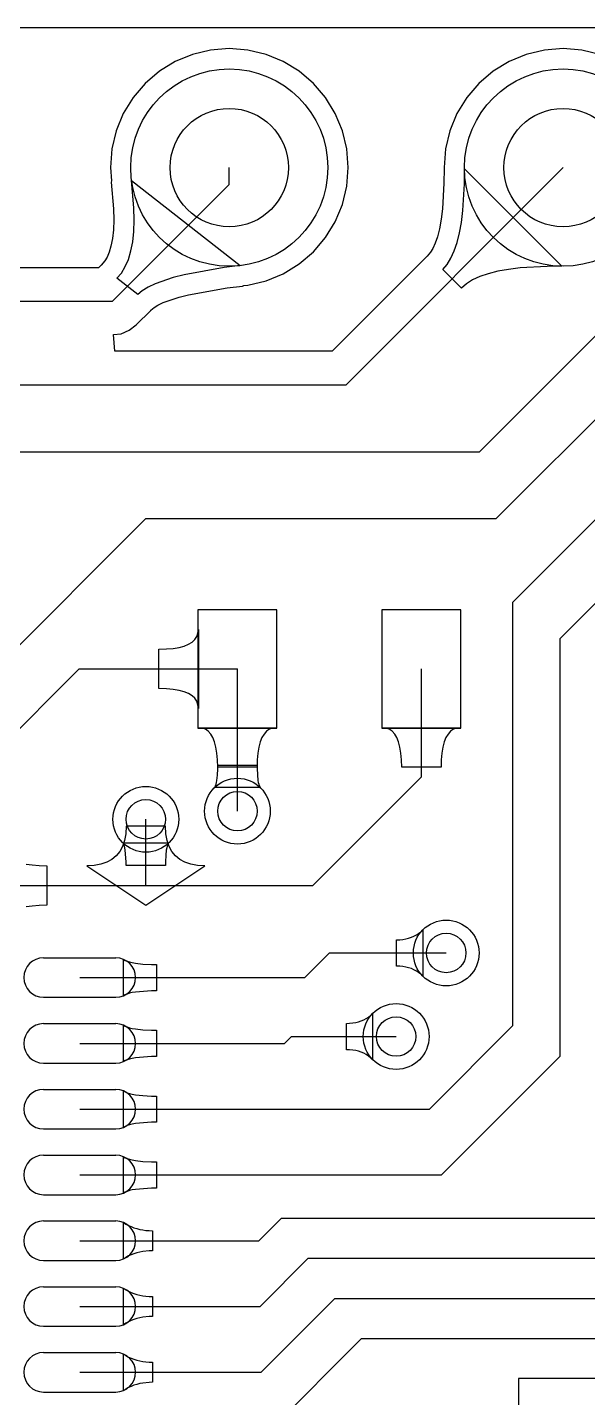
# Model space of a CAD drawing. Extents: x -55.7 to 0, y 0.2 to 22.7.
# Drawn here: x -20.59 to -16.32, y 12.24 to 22.66 of the extents above; entities that cross this region are included whole.
import ezdxf

# ---------------------------------------------------------------- set-up
doc = ezdxf.new("R2010")
doc.units = 0
doc.layers.get('0').update_dxf_attribs({"linetype": 'CONTINUOUS'})
for name, color, linetype in [('PADHOLELAYER', 156, 'CONTINUOUS'), ('TOPLAYER', 1, 'CONTINUOUS'), ('VIAHOLELAYER', 16, 'CONTINUOUS')]:
    doc.layers.add(name, color=color, linetype=linetype)

# ---------------------------------------------------------------- blocks, each defined once
blk = doc.blocks.new('CAP_0603_1608_13')
at = {"layer": 'TOPLAYER'}
for p, q in [((-0.4, 0.45), (-1, 0.45)), ((-1, 0.45), (-1, -0.45)), ((-0.4, -0.45), (-0.4, 0.45)), ((1, 0.45), (0.4, 0.45)), ((0.4, 0.45), (0.4, -0.45)), ((1, -0.45), (1, 0.45)), ((-1, -0.45), (-0.4, -0.45)), ((0.4, -0.45), (1, -0.45))]:
    blk.add_line(p, q, dxfattribs=at)
blk = doc.blocks.new('SI_LABS_QFN_64_17')
at = {"layer": 'TOPLAYER'}
for p, q in [((-3.9, 4.725), (-3.9, 4.175)), ((-3.6, 4.725), (-3.6, 4.175)), ((-3.4, 4.725), (-3.4, 4.175)), ((-3.1, 4.725), (-3.1, 4.175)), ((-2.9, 4.725), (-2.9, 4.175)), ((-2.6, 4.725), (-2.6, 4.175)), ((-2.4, 4.725), (-2.4, 4.175)), ((-2.1, 4.725), (-2.1, 4.175)), ((-1.9, 4.725), (-1.9, 4.175)), ((-1.6, 4.725), (-1.6, 4.175)), ((-1.4, 4.725), (-1.4, 4.175)), ((-1.1, 4.725), (-1.1, 4.175)), ((-0.9, 4.725), (-0.9, 4.175)), ((-0.6, 4.725), (-0.6, 4.175)), ((-0.4, 4.725), (-0.4, 4.175)), ((-0.1, 4.725), (-0.1, 4.175)), ((0.1, 4.725), (0.1, 4.175)), ((0.4, 4.725), (0.4, 4.175)), ((0.6, 4.725), (0.6, 4.175)), ((0.9, 4.725), (0.9, 4.175)), ((1.1, 4.725), (1.1, 4.175)), ((1.4, 4.725), (1.4, 4.175)), ((1.6, 4.725), (1.6, 4.175)), ((1.9, 4.725), (1.9, 4.175)), ((2.1, 4.725), (2.1, 4.175)), ((2.4, 4.725), (2.4, 4.175)), ((2.6, 4.725), (2.6, 4.175)), ((2.9, 4.725), (2.9, 4.175)), ((3.1, 4.725), (3.1, 4.175)), ((3.4, 4.725), (3.4, 4.175)), ((3.6, 4.725), (3.6, 4.175)), ((3.9, 4.725), (3.9, 4.175)), ((-4.725, 3.9), (-4.175, 3.9)), ((4.175, 3.9), (4.725, 3.9)), ((-4.725, 3.6), (-4.175, 3.6)), ((-3.6, 3.6), (-3.6, -3.6)), ((3.6, 3.6), (-3.6, 3.6)), ((3.6, -3.6), (3.6, 3.6)), ((4.175, 3.6), (4.725, 3.6)), ((-4.725, 3.4), (-4.175, 3.4)), ((4.175, 3.4), (4.725, 3.4)), ((-4.725, 3.1), (-4.175, 3.1)), ((4.175, 3.1), (4.725, 3.1)), ((-4.725, 2.9), (-4.175, 2.9)), ((4.175, 2.9), (4.725, 2.9)), ((-4.725, 2.6), (-4.175, 2.6)), ((4.175, 2.6), (4.725, 2.6)), ((-4.725, 2.4), (-4.175, 2.4)), ((4.175, 2.4), (4.725, 2.4)), ((-4.725, 2.1), (-4.175, 2.1)), ((4.175, 2.1), (4.725, 2.1)), ((-4.725, 1.9), (-4.175, 1.9)), ((4.175, 1.9), (4.725, 1.9)), ((-4.725, 1.6), (-4.175, 1.6)), ((4.175, 1.6), (4.725, 1.6)), ((-4.725, 1.4), (-4.175, 1.4)), ((4.175, 1.4), (4.725, 1.4)), ((-4.725, 1.1), (-4.175, 1.1)), ((4.175, 1.1), (4.725, 1.1)), ((-4.725, 0.9), (-4.175, 0.9)), ((4.175, 0.9), (4.725, 0.9)), ((-4.725, 0.6), (-4.175, 0.6)), ((4.175, 0.6), (4.725, 0.6)), ((-4.725, 0.4), (-4.175, 0.4)), ((4.175, 0.4), (4.725, 0.4)), ((-4.725, 0.1), (-4.175, 0.1)), ((4.175, 0.1), (4.725, 0.1)), ((-4.725, -0.1), (-4.175, -0.1)), ((4.175, -0.1), (4.725, -0.1)), ((-4.725, -0.4), (-4.175, -0.4)), ((4.175, -0.4), (4.725, -0.4)), ((-4.725, -0.6), (-4.175, -0.6)), ((4.175, -0.6), (4.725, -0.6)), ((-4.725, -0.9), (-4.175, -0.9)), ((4.175, -0.9), (4.725, -0.9)), ((-4.725, -1.1), (-4.175, -1.1)), ((4.175, -1.1), (4.725, -1.1)), ((-4.725, -1.4), (-4.175, -1.4)), ((4.175, -1.4), (4.725, -1.4)), ((-4.725, -1.6), (-4.175, -1.6)), ((4.175, -1.6), (4.725, -1.6)), ((-4.725, -1.9), (-4.175, -1.9)), ((4.175, -1.9), (4.725, -1.9)), ((-4.725, -2.1), (-4.175, -2.1)), ((4.175, -2.1), (4.725, -2.1)), ((-4.725, -2.4), (-4.175, -2.4)), ((4.175, -2.4), (4.725, -2.4)), ((-4.725, -2.6), (-4.175, -2.6)), ((4.175, -2.6), (4.725, -2.6)), ((-4.725, -2.9), (-4.175, -2.9)), ((4.175, -2.9), (4.725, -2.9)), ((-4.725, -3.1), (-4.175, -3.1)), ((4.175, -3.1), (4.725, -3.1)), ((-4.725, -3.4), (-4.175, -3.4)), ((4.175, -3.4), (4.725, -3.4)), ((-4.725, -3.6), (-4.175, -3.6)), ((-3.6, -3.6), (3.6, -3.6)), ((4.175, -3.6), (4.725, -3.6)), ((-4.725, -3.9), (-4.175, -3.9)), ((4.175, -3.9), (4.725, -3.9)), ((-3.9, -4.175), (-3.9, -4.725)), ((-3.6, -4.175), (-3.6, -4.725)), ((-3.4, -4.175), (-3.4, -4.725)), ((-3.1, -4.175), (-3.1, -4.725)), ((-2.9, -4.175), (-2.9, -4.725)), ((-2.6, -4.175), (-2.6, -4.725)), ((-2.4, -4.175), (-2.4, -4.725)), ((-2.1, -4.175), (-2.1, -4.725)), ((-1.9, -4.175), (-1.9, -4.725)), ((-1.6, -4.175), (-1.6, -4.725)), ((-1.4, -4.175), (-1.4, -4.725)), ((-1.1, -4.175), (-1.1, -4.725)), ((-0.9, -4.175), (-0.9, -4.725)), ((-0.6, -4.175), (-0.6, -4.725)), ((-0.4, -4.175), (-0.4, -4.725)), ((-0.1, -4.175), (-0.1, -4.725)), ((0.1, -4.175), (0.1, -4.725)), ((0.4, -4.175), (0.4, -4.725)), ((0.6, -4.175), (0.6, -4.725)), ((0.9, -4.175), (0.9, -4.725)), ((1.1, -4.175), (1.1, -4.725)), ((1.4, -4.175), (1.4, -4.725)), ((1.6, -4.175), (1.6, -4.725)), ((1.9, -4.175), (1.9, -4.725)), ((2.1, -4.175), (2.1, -4.725)), ((2.4, -4.175), (2.4, -4.725)), ((2.6, -4.175), (2.6, -4.725)), ((2.9, -4.175), (2.9, -4.725)), ((3.1, -4.175), (3.1, -4.725)), ((3.4, -4.175), (3.4, -4.725)), ((3.6, -4.175), (3.6, -4.725)), ((3.9, -4.175), (3.9, -4.725))]:
    blk.add_line(p, q, dxfattribs=at)
for centre, start, end in [((-3.75, 4.725), 0, 180), ((-3.25, 4.725), 0, 180), ((-2.75, 4.725), 0, 180), ((-2.25, 4.725), 0, 180), ((-1.75, 4.725), 0, 180), ((-1.25, 4.725), 0, 180), ((-0.75, 4.725), 0, 180), ((-0.25, 4.725), 0, 180), ((0.25, 4.725), 0, 180), ((0.75, 4.725), 0, 180), ((1.25, 4.725), 0, 180), ((1.75, 4.725), 0, 180), ((2.25, 4.725), 0, 180), ((2.75, 4.725), 0, 180), ((3.25, 4.725), 0, 180), ((3.75, 4.725), 0, 180), ((-3.75, 4.175), 180, 0), ((-3.25, 4.175), 180, 0), ((-2.75, 4.175), 180, 0), ((-2.25, 4.175), 180, 0), ((-1.75, 4.175), 180, 0), ((-1.25, 4.175), 180, 0), ((-0.75, 4.175), 180, 0), ((-0.25, 4.175), 180, 0), ((0.25, 4.175), 180, 0), ((0.75, 4.175), 180, 0), ((1.25, 4.175), 180, 0), ((1.75, 4.175), 180, 0), ((2.25, 4.175), 180, 0), ((2.75, 4.175), 180, 0), ((3.25, 4.175), 180, 0), ((3.75, 4.175), 180, 0), ((-4.725, 3.75), 90, 270), ((-4.175, 3.75), 270, 90), ((4.175, 3.75), 90, 270), ((4.725, 3.75), 270, 90), ((-4.725, 3.25), 90, 270), ((-4.175, 3.25), 270, 90), ((4.175, 3.25), 90, 270), ((4.725, 3.25), 270, 90), ((-4.725, 2.75), 90, 270), ((-4.175, 2.75), 270, 90), ((4.175, 2.75), 90, 270), ((4.725, 2.75), 270, 90), ((-4.725, 2.25), 90, 270), ((-4.175, 2.25), 270, 90), ((4.175, 2.25), 90, 270), ((4.725, 2.25), 270, 90), ((-4.725, 1.75), 90, 270), ((-4.175, 1.75), 270, 90), ((4.175, 1.75), 90, 270), ((4.725, 1.75), 270, 90), ((-4.725, 1.25), 90, 270), ((-4.175, 1.25), 270, 90), ((4.175, 1.25), 90, 270), ((4.725, 1.25), 270, 90), ((-4.725, 0.75), 90, 270), ((-4.175, 0.75), 270, 90), ((4.175, 0.75), 90, 270), ((4.725, 0.75), 270, 90), ((-4.725, 0.25), 90, 270), ((-4.175, 0.25), 270, 90), ((4.175, 0.25), 90, 270), ((4.725, 0.25), 270, 90), ((-4.725, -0.25), 90, 270), ((-4.175, -0.25), 270, 90), ((4.175, -0.25), 90, 270), ((4.725, -0.25), 270, 90), ((-4.725, -0.75), 90, 270), ((-4.175, -0.75), 270, 90), ((4.175, -0.75), 90, 270), ((4.725, -0.75), 270, 90), ((-4.725, -1.25), 90, 270), ((-4.175, -1.25), 270, 90), ((4.175, -1.25), 90, 270), ((4.725, -1.25), 270, 90), ((-4.725, -1.75), 90, 270), ((-4.175, -1.75), 270, 90), ((4.175, -1.75), 90, 270), ((4.725, -1.75), 270, 90), ((-4.725, -2.25), 90, 270), ((-4.175, -2.25), 270, 90), ((4.175, -2.25), 90, 270), ((4.725, -2.25), 270, 90), ((-4.725, -2.75), 90, 270), ((-4.175, -2.75), 270, 90), ((4.175, -2.75), 90, 270), ((4.725, -2.75), 270, 90), ((-4.725, -3.25), 90, 270), ((-4.175, -3.25), 270, 90), ((4.175, -3.25), 90, 270), ((4.725, -3.25), 270, 90), ((-4.725, -3.75), 90, 270), ((-4.175, -3.75), 270, 90), ((4.175, -3.75), 90, 270), ((4.725, -3.75), 270, 90), ((-3.75, -4.175), 0, 180), ((-3.25, -4.175), 0, 180), ((-2.75, -4.175), 0, 180), ((-2.25, -4.175), 0, 180), ((-1.75, -4.175), 0, 180), ((-1.25, -4.175), 0, 180), ((-0.75, -4.175), 0, 180), ((-0.25, -4.175), 0, 180), ((0.25, -4.175), 0, 180), ((0.75, -4.175), 0, 180), ((1.25, -4.175), 0, 180), ((1.75, -4.175), 0, 180), ((2.25, -4.175), 0, 180), ((2.75, -4.175), 0, 180), ((3.25, -4.175), 0, 180), ((3.75, -4.175), 0, 180), ((-3.75, -4.725), 180, 0), ((-3.25, -4.725), 180, 0), ((-2.75, -4.725), 180, 0), ((-2.25, -4.725), 180, 0), ((-1.75, -4.725), 180, 0), ((-1.25, -4.725), 180, 0), ((-0.75, -4.725), 180, 0), ((-0.25, -4.725), 180, 0), ((0.25, -4.725), 180, 0), ((0.75, -4.725), 180, 0), ((1.25, -4.725), 180, 0), ((1.75, -4.725), 180, 0), ((2.25, -4.725), 180, 0), ((2.75, -4.725), 180, 0), ((3.25, -4.725), 180, 0), ((3.75, -4.725), 180, 0)]:
    blk.add_arc(centre, 0.15, start, end, dxfattribs=at)
blk = doc.blocks.new('RES_0603_1608_19')
at = {"layer": 'TOPLAYER'}
for p, q in [((-0.375, 0.45), (-0.975, 0.45)), ((-0.975, 0.45), (-0.975, -0.45)), ((-0.375, -0.45), (-0.375, 0.45)), ((0.975, 0.45), (0.375, 0.45)), ((0.375, 0.45), (0.375, -0.45)), ((0.975, -0.45), (0.975, 0.45)), ((-0.975, -0.45), (-0.375, -0.45)), ((0.375, -0.45), (0.975, -0.45))]:
    blk.add_line(p, q, dxfattribs=at)
blk = doc.blocks.new('HDR1X12_25')
at = {"layer": 'PADHOLELAYER'}
for centre in [(15.24, 0), (17.78, 0)]:
    blk.add_circle(centre, 0.45, dxfattribs=at)
at = {"layer": 'TOPLAYER'}
for centre in [(15.24, 0), (17.78, 0)]:
    blk.add_circle(centre, 0.75, dxfattribs=at)

msp = doc.modelspace()

# ---------------------------------------------------------------- linework, layer by layer
at = {"layer": 'TOPLAYER'}
for p, q in [((-39.222, 22.656), (-2.54, 22.656)), ((-19.05, 22.495), (-19.192, 22.484)), ((-18.908, 22.484), (-19.05, 22.495)), ((-16.51, 22.495), (-16.652, 22.484)), ((-16.368, 22.484), (-16.51, 22.495)), ((-19.461, 22.397), (-19.582, 22.322)), ((-19.33, 22.451), (-19.461, 22.397)), ((-19.192, 22.484), (-19.33, 22.451)), ((-18.77, 22.451), (-18.908, 22.484)), ((-18.639, 22.397), (-18.77, 22.451)), ((-18.518, 22.322), (-18.639, 22.397)), ((-16.921, 22.397), (-17.042, 22.322)), ((-16.79, 22.451), (-16.921, 22.397)), ((-16.652, 22.484), (-16.79, 22.451)), ((-16.23, 22.451), (-16.368, 22.484)), ((-19.582, 22.322), (-19.69, 22.23)), ((-18.41, 22.23), (-18.518, 22.322)), ((-17.042, 22.322), (-17.15, 22.23)), ((-19.69, 22.23), (-19.782, 22.122)), ((-18.318, 22.122), (-18.41, 22.23)), ((-17.15, 22.23), (-17.242, 22.122)), ((-19.782, 22.122), (-19.857, 22.001)), ((-18.243, 22.001), (-18.318, 22.122)), ((-17.242, 22.122), (-17.317, 22.001)), ((-19.857, 22.001), (-19.911, 21.87)), ((-18.189, 21.87), (-18.243, 22.001)), ((-17.317, 22.001), (-17.371, 21.87)), ((-19.911, 21.87), (-19.944, 21.732)), ((-18.156, 21.732), (-18.189, 21.87)), ((-17.371, 21.87), (-17.404, 21.732)), ((-19.944, 21.732), (-19.955, 21.59)), ((-18.145, 21.59), (-18.156, 21.732)), ((-17.404, 21.732), (-17.415, 21.59)), ((-19.955, 21.59), (-19.947, 21.489)), ((-19.05, 21.463), (-19.05, 21.59)), ((-18.161, 19.939), (-16.51, 21.59)), ((-18.156, 21.448), (-18.145, 21.59)), ((-17.415, 21.583), (-17.416, 21.473)), ((-17.415, 21.59), (-17.415, 21.586)), ((-17.415, 21.586), (-17.415, 21.583)), ((-17.261, 21.468), (-17.26, 21.582)), ((-17.26, 21.582), (-16.518, 20.84)), ((-17.145, 19.431), (-14.986, 21.59)), ((-19.947, 21.489), (-19.948, 21.479)), ((-19.948, 21.479), (-19.93, 21.276)), ((-19.939, 20.574), (-19.05, 21.463)), ((-19.775, 21.284), (-19.794, 21.493)), ((-19.794, 21.493), (-18.968, 20.845)), ((-17.416, 21.473), (-17.427, 21.278)), ((-17.272, 21.264), (-17.261, 21.468)), ((-18.189, 21.31), (-18.156, 21.448)), ((-19.93, 21.276), (-19.928, 21.193)), ((-19.773, 21.191), (-19.775, 21.284)), ((-18.243, 21.179), (-18.189, 21.31)), ((-17.427, 21.278), (-17.437, 21.198)), ((-17.283, 21.174), (-17.272, 21.264)), ((-19.928, 21.193), (-19.932, 21.117)), ((-19.777, 21.105), (-19.773, 21.191)), ((-18.318, 21.058), (-18.243, 21.179)), ((-17.437, 21.198), (-17.45, 21.126)), ((-17.298, 21.094), (-17.283, 21.174)), ((-19.939, 21.051), (-19.95, 20.994)), ((-19.932, 21.117), (-19.939, 21.051)), ((-19.785, 21.027), (-19.777, 21.105)), ((-18.41, 20.95), (-18.318, 21.058)), ((-17.465, 21.065), (-17.483, 21.015)), ((-17.45, 21.126), (-17.465, 21.065)), ((-17.316, 21.021), (-17.298, 21.094)), ((-19.964, 20.947), (-19.98, 20.909)), ((-19.95, 20.994), (-19.964, 20.947)), ((-19.818, 20.893), (-19.799, 20.957)), ((-19.799, 20.957), (-19.785, 21.027)), ((-18.518, 20.858), (-18.41, 20.95)), ((-17.518, 20.947), (-17.543, 20.917)), ((-17.501, 20.975), (-17.518, 20.947)), ((-17.483, 21.015), (-17.501, 20.975)), ((-17.363, 20.902), (-17.338, 20.957)), ((-17.338, 20.957), (-17.316, 21.021)), ((-20.044, 20.829), (-20.828, 20.829)), ((-20.025, 20.848), (-20.044, 20.829)), ((-20.024, 20.849), (-20.025, 20.848)), ((-19.998, 20.881), (-20.024, 20.849)), ((-19.98, 20.909), (-19.998, 20.881)), ((-19.871, 20.789), (-19.842, 20.838)), ((-19.842, 20.838), (-19.818, 20.893)), ((-19.089, 20.83), (-19.394, 20.776)), ((-18.968, 20.845), (-19.089, 20.83)), ((-18.639, 20.783), (-18.518, 20.858)), ((-17.544, 20.916), (-18.266, 20.194)), ((-17.543, 20.917), (-17.544, 20.916)), ((-17.425, 20.817), (-17.392, 20.855)), ((-17.392, 20.855), (-17.363, 20.902)), ((-16.632, 20.839), (-16.836, 20.828)), ((-16.518, 20.84), (-16.632, 20.839)), ((-19.906, 20.749), (-19.871, 20.789)), ((-19.747, 20.625), (-19.906, 20.749)), ((-19.477, 20.755), (-19.614, 20.708)), ((-19.394, 20.776), (-19.477, 20.755)), ((-18.908, 20.696), (-18.77, 20.729)), ((-18.77, 20.729), (-18.639, 20.783)), ((-17.283, 20.675), (-17.425, 20.817)), ((-17.198, 20.737), (-17.245, 20.708)), ((-17.143, 20.762), (-17.198, 20.737)), ((-17.079, 20.784), (-17.143, 20.762)), ((-17.006, 20.802), (-17.079, 20.784)), ((-16.926, 20.817), (-17.006, 20.802)), ((-16.836, 20.828), (-16.926, 20.817)), ((-19.712, 20.654), (-19.747, 20.625)), ((-19.668, 20.681), (-19.712, 20.654)), ((-19.614, 20.708), (-19.668, 20.681)), ((-19.432, 20.606), (-19.361, 20.624)), ((-19.361, 20.624), (-19.066, 20.676)), ((-19.066, 20.676), (-18.949, 20.69)), ((-18.949, 20.69), (-18.939, 20.694)), ((-18.939, 20.694), (-18.908, 20.696)), ((-17.245, 20.708), (-17.283, 20.675)), ((-20.828, 20.574), (-19.939, 20.574)), ((-19.647, 20.506), (-19.621, 20.528)), ((-19.621, 20.528), (-19.593, 20.545)), ((-19.593, 20.545), (-19.554, 20.564)), ((-19.554, 20.564), (-19.432, 20.606)), ((-17.018, 18.923), (-15.367, 20.574)), ((-19.759, 20.394), (-19.648, 20.505)), ((-19.648, 20.505), (-19.647, 20.506)), ((-19.93, 20.321), (-19.873, 20.328)), ((-19.922, 20.194), (-19.93, 20.321)), ((-19.873, 20.328), (-19.812, 20.354)), ((-19.812, 20.354), (-19.759, 20.394)), ((-18.266, 20.194), (-19.922, 20.194)), ((-16.891, 18.288), (-14.986, 20.193)), ((-20.767, 19.939), (-18.161, 19.939)), ((-16.532, 18.012), (-14.732, 19.812)), ((-20.776, 19.431), (-17.145, 19.431)), ((-21.888, 16.72), (-19.685, 18.923)), ((-19.685, 18.923), (-17.018, 18.923)), ((-16.891, 15.069), (-16.891, 18.288)), ((-19.312, 18.003), (-19.297, 18.026)), ((-19.297, 18.026), (-19.288, 18.052)), ((-19.288, 18.052), (-19.285, 18.08)), ((-19.285, 18.08), (-19.285, 17.48)), ((-19.585, 17.93), (-19.528, 17.932)), ((-19.585, 17.63), (-19.585, 17.93)), ((-19.528, 17.932), (-19.477, 17.936)), ((-19.477, 17.936), (-19.432, 17.943)), ((-19.432, 17.943), (-19.393, 17.954)), ((-19.393, 17.954), (-19.36, 17.968)), ((-19.36, 17.968), (-19.333, 17.984)), ((-19.333, 17.984), (-19.312, 18.003)), ((-16.532, 14.837), (-16.532, 18.012)), ((-21.388, 16.585), (-20.193, 17.78)), ((-20.193, 17.78), (-18.988, 17.78)), ((-18.988, 16.699), (-18.988, 17.78)), ((-17.588, 16.961), (-17.588, 17.78)), ((-19.528, 17.628), (-19.585, 17.63)), ((-19.477, 17.624), (-19.528, 17.628)), ((-19.432, 17.617), (-19.477, 17.624)), ((-19.393, 17.606), (-19.432, 17.617)), ((-19.36, 17.592), (-19.393, 17.606)), ((-19.333, 17.576), (-19.36, 17.592)), ((-19.312, 17.557), (-19.333, 17.576)), ((-19.297, 17.534), (-19.312, 17.557)), ((-19.288, 17.508), (-19.297, 17.534)), ((-19.285, 17.48), (-19.288, 17.508)), ((-19.257, 17.33), (-19.285, 17.333)), ((-19.285, 17.333), (-18.691, 17.333)), ((-19.232, 17.321), (-19.257, 17.33)), ((-19.21, 17.306), (-19.232, 17.321)), ((-19.191, 17.285), (-19.21, 17.306)), ((-18.766, 17.306), (-18.785, 17.285)), ((-18.744, 17.321), (-18.766, 17.306)), ((-18.719, 17.33), (-18.744, 17.321)), ((-18.691, 17.333), (-18.719, 17.33)), ((-17.857, 17.33), (-17.885, 17.333)), ((-17.885, 17.333), (-17.291, 17.333)), ((-17.832, 17.321), (-17.857, 17.33)), ((-17.81, 17.306), (-17.832, 17.321)), ((-17.791, 17.285), (-17.81, 17.306)), ((-17.366, 17.306), (-17.385, 17.285)), ((-17.344, 17.321), (-17.366, 17.306)), ((-17.319, 17.33), (-17.344, 17.321)), ((-17.291, 17.333), (-17.319, 17.33)), ((-19.175, 17.258), (-19.191, 17.285)), ((-19.162, 17.225), (-19.175, 17.258)), ((-19.151, 17.186), (-19.162, 17.225)), ((-19.144, 17.141), (-19.151, 17.186)), ((-18.825, 17.186), (-18.832, 17.141)), ((-18.814, 17.225), (-18.825, 17.186)), ((-18.801, 17.258), (-18.814, 17.225)), ((-18.785, 17.285), (-18.801, 17.258)), ((-17.775, 17.258), (-17.791, 17.285)), ((-17.762, 17.225), (-17.775, 17.258)), ((-17.751, 17.186), (-17.762, 17.225)), ((-17.744, 17.141), (-17.751, 17.186)), ((-17.425, 17.186), (-17.432, 17.141)), ((-17.414, 17.225), (-17.425, 17.186)), ((-17.401, 17.258), (-17.414, 17.225)), ((-17.385, 17.285), (-17.401, 17.258)), ((-19.139, 17.09), (-19.144, 17.141)), ((-19.138, 17.033), (-19.139, 17.09)), ((-18.837, 17.09), (-18.838, 17.033)), ((-18.832, 17.141), (-18.837, 17.09)), ((-17.739, 17.09), (-17.744, 17.141)), ((-17.738, 17.033), (-17.739, 17.09)), ((-17.437, 17.09), (-17.438, 17.033)), ((-17.432, 17.141), (-17.437, 17.09)), ((-19.14, 16.972), (-19.138, 17.021)), ((-19.138, 17.049), (-18.838, 17.049)), ((-19.138, 17.021), (-19.138, 17.049)), ((-18.838, 17.033), (-19.138, 17.033)), ((-18.838, 17.049), (-18.838, 17.021)), ((-18.838, 17.021), (-18.832, 16.933)), ((-17.438, 17.033), (-17.738, 17.033)), ((-19.163, 16.878), (-19.158, 16.884)), ((-18.813, 16.878), (-19.163, 16.878)), ((-19.158, 16.884), (-19.154, 16.892)), ((-19.154, 16.892), (-19.15, 16.903)), ((-19.15, 16.903), (-19.147, 16.917)), ((-19.147, 16.917), (-19.144, 16.933)), ((-19.144, 16.933), (-19.14, 16.972)), ((-18.832, 16.933), (-18.829, 16.917)), ((-18.829, 16.917), (-18.826, 16.903)), ((-18.826, 16.903), (-18.822, 16.892)), ((-18.822, 16.892), (-18.818, 16.884)), ((-18.818, 16.884), (-18.813, 16.878)), ((-18.415, 16.134), (-17.588, 16.961)), ((-19.835, 16.584), (-19.838, 16.527)), ((-19.535, 16.584), (-19.835, 16.584)), ((-19.685, 16.134), (-19.685, 16.637)), ((-19.532, 16.527), (-19.535, 16.584)), ((-19.847, 16.476), (-19.862, 16.431)), ((-19.855, 16.452), (-19.86, 16.458)), ((-19.86, 16.458), (-19.51, 16.458)), ((-19.838, 16.527), (-19.847, 16.476)), ((-19.523, 16.476), (-19.532, 16.527)), ((-19.508, 16.431), (-19.523, 16.476)), ((-19.51, 16.458), (-19.515, 16.452)), ((-19.91, 16.359), (-19.943, 16.332)), ((-19.883, 16.392), (-19.91, 16.359)), ((-19.862, 16.431), (-19.883, 16.392)), ((-19.851, 16.444), (-19.855, 16.452)), ((-19.847, 16.433), (-19.851, 16.444)), ((-19.844, 16.419), (-19.847, 16.433)), ((-19.841, 16.403), (-19.844, 16.419)), ((-19.835, 16.315), (-19.841, 16.403)), ((-19.533, 16.364), (-19.535, 16.315)), ((-19.529, 16.403), (-19.533, 16.364)), ((-19.526, 16.419), (-19.529, 16.403)), ((-19.523, 16.433), (-19.526, 16.419)), ((-19.519, 16.444), (-19.523, 16.433)), ((-19.515, 16.452), (-19.519, 16.444)), ((-19.487, 16.392), (-19.508, 16.431)), ((-19.46, 16.359), (-19.487, 16.392)), ((-19.427, 16.332), (-19.46, 16.359)), ((-20.595, 16.297), (-20.549, 16.29)), ((-20.549, 16.29), (-20.497, 16.285)), ((-20.497, 16.285), (-20.438, 16.284)), ((-20.438, 16.284), (-20.438, 15.984)), ((-20.078, 16.287), (-20.135, 16.284)), ((-20.135, 16.284), (-19.685, 15.984)), ((-20.027, 16.296), (-20.078, 16.287)), ((-19.982, 16.311), (-20.027, 16.296)), ((-19.943, 16.332), (-19.982, 16.311)), ((-19.835, 16.287), (-19.835, 16.315)), ((-19.535, 16.287), (-19.835, 16.287)), ((-19.685, 15.984), (-19.235, 16.284)), ((-19.535, 16.315), (-19.535, 16.287)), ((-19.388, 16.311), (-19.427, 16.332)), ((-19.343, 16.296), (-19.388, 16.311)), ((-19.292, 16.287), (-19.343, 16.296)), ((-19.235, 16.284), (-19.292, 16.287)), ((-20.888, 16.134), (-19.685, 16.134)), ((-19.685, 16.134), (-18.415, 16.134)), ((-20.549, 15.978), (-20.595, 15.971)), ((-20.497, 15.983), (-20.549, 15.978)), ((-20.438, 15.984), (-20.497, 15.983)), ((-19.685, 15.984), (-19.685, 15.984)), ((-19.685, 15.984), (-19.685, 15.984)), ((-19.685, 15.984), (-19.685, 15.984)), ((-19.685, 15.984), (-19.685, 15.984)), ((-19.685, 15.984), (-19.685, 15.984)), ((-19.685, 15.984), (-19.685, 15.984)), ((-19.685, 15.984), (-19.685, 15.984)), ((-19.685, 15.984), (-19.685, 15.984)), ((-19.685, 15.984), (-19.685, 15.984)), ((-19.685, 15.984), (-19.685, 15.984)), ((-17.729, 15.724), (-17.707, 15.728)), ((-17.707, 15.728), (-17.685, 15.733)), ((-17.685, 15.733), (-17.664, 15.74)), ((-17.664, 15.74), (-17.645, 15.748)), ((-17.645, 15.748), (-17.626, 15.758)), ((-17.626, 15.758), (-17.609, 15.769)), ((-17.609, 15.769), (-17.593, 15.782)), ((-17.593, 15.782), (-17.578, 15.796)), ((-17.578, 15.796), (-17.578, 15.446)), ((-17.778, 15.721), (-17.753, 15.722)), ((-17.778, 15.521), (-17.778, 15.721)), ((-17.753, 15.722), (-17.729, 15.724)), ((-19.856, 15.296), (-19.856, 15.572)), ((-19.856, 15.572), (-19.843, 15.565)), ((-19.843, 15.565), (-19.827, 15.559)), ((-19.827, 15.559), (-19.809, 15.553)), ((-19.809, 15.553), (-19.788, 15.548)), ((-19.788, 15.548), (-19.764, 15.544)), ((-19.764, 15.544), (-19.708, 15.537)), ((-19.708, 15.537), (-19.641, 15.534)), ((-19.641, 15.534), (-19.603, 15.534)), ((-19.603, 15.534), (-19.603, 15.334)), ((-18.475, 15.434), (-18.288, 15.621)), ((-18.288, 15.621), (-17.399, 15.621)), ((-17.753, 15.52), (-17.778, 15.521)), ((-17.729, 15.518), (-17.753, 15.52)), ((-17.707, 15.514), (-17.729, 15.518)), ((-20.188, 15.434), (-18.475, 15.434)), ((-17.685, 15.509), (-17.707, 15.514)), ((-17.664, 15.502), (-17.685, 15.509)), ((-17.645, 15.494), (-17.664, 15.502)), ((-17.626, 15.484), (-17.645, 15.494)), ((-17.609, 15.473), (-17.626, 15.484)), ((-17.593, 15.46), (-17.609, 15.473)), ((-17.578, 15.446), (-17.593, 15.46)), ((-19.827, 15.309), (-19.843, 15.303)), ((-19.809, 15.315), (-19.827, 15.309)), ((-19.788, 15.32), (-19.809, 15.315)), ((-19.764, 15.324), (-19.788, 15.32)), ((-19.641, 15.334), (-19.764, 15.324)), ((-19.603, 15.334), (-19.641, 15.334)), ((-19.843, 15.303), (-19.856, 15.296)), ((-18.066, 15.098), (-18.045, 15.105)), ((-18.045, 15.105), (-18.026, 15.113)), ((-18.026, 15.113), (-18.007, 15.123)), ((-18.007, 15.123), (-17.99, 15.134)), ((-17.99, 15.134), (-17.974, 15.147)), ((-17.974, 15.147), (-17.959, 15.161)), ((-17.959, 15.161), (-17.959, 14.811)), ((-19.856, 14.796), (-19.856, 15.072)), ((-19.856, 15.072), (-19.843, 15.065)), ((-19.843, 15.065), (-19.827, 15.059)), ((-19.827, 15.059), (-19.809, 15.053)), ((-19.809, 15.053), (-19.788, 15.048)), ((-19.788, 15.048), (-19.764, 15.044)), ((-19.764, 15.044), (-19.708, 15.037)), ((-19.708, 15.037), (-19.641, 15.034)), ((-19.641, 15.034), (-19.603, 15.034)), ((-19.603, 15.034), (-19.603, 14.834)), ((-18.159, 15.086), (-18.134, 15.087)), ((-18.159, 14.886), (-18.159, 15.086)), ((-18.134, 15.087), (-18.11, 15.089)), ((-18.11, 15.089), (-18.088, 15.093)), ((-18.088, 15.093), (-18.066, 15.098)), ((-17.526, 14.434), (-16.891, 15.069)), ((-20.188, 14.934), (-18.629, 14.934)), ((-18.629, 14.934), (-18.577, 14.986)), ((-18.577, 14.986), (-17.78, 14.986)), ((-19.843, 14.803), (-19.856, 14.796)), ((-19.827, 14.809), (-19.843, 14.803)), ((-19.809, 14.815), (-19.827, 14.809)), ((-19.788, 14.82), (-19.809, 14.815)), ((-19.764, 14.824), (-19.788, 14.82)), ((-19.641, 14.834), (-19.764, 14.824)), ((-19.603, 14.834), (-19.641, 14.834)), ((-18.134, 14.885), (-18.159, 14.886)), ((-18.11, 14.883), (-18.134, 14.885)), ((-18.088, 14.879), (-18.11, 14.883)), ((-18.066, 14.874), (-18.088, 14.879)), ((-18.045, 14.867), (-18.066, 14.874)), ((-18.026, 14.859), (-18.045, 14.867)), ((-18.007, 14.849), (-18.026, 14.859)), ((-17.99, 14.838), (-18.007, 14.849)), ((-17.974, 14.825), (-17.99, 14.838)), ((-17.959, 14.811), (-17.974, 14.825)), ((-17.435, 13.934), (-16.532, 14.837)), ((-19.856, 14.296), (-19.856, 14.572)), ((-19.856, 14.572), (-19.843, 14.565)), ((-19.843, 14.565), (-19.827, 14.559)), ((-19.827, 14.559), (-19.809, 14.553)), ((-19.809, 14.553), (-19.788, 14.548)), ((-19.788, 14.548), (-19.764, 14.544)), ((-19.764, 14.544), (-19.708, 14.537)), ((-19.708, 14.537), (-19.641, 14.534)), ((-19.641, 14.534), (-19.603, 14.534)), ((-19.603, 14.534), (-19.603, 14.334)), ((-20.188, 14.434), (-17.526, 14.434)), ((-19.843, 14.303), (-19.856, 14.296)), ((-19.827, 14.309), (-19.843, 14.303)), ((-19.809, 14.315), (-19.827, 14.309)), ((-19.788, 14.32), (-19.809, 14.315)), ((-19.764, 14.324), (-19.788, 14.32)), ((-19.641, 14.334), (-19.764, 14.324)), ((-19.603, 14.334), (-19.641, 14.334)), ((-19.856, 13.796), (-19.856, 14.072)), ((-19.856, 14.072), (-19.843, 14.065)), ((-19.843, 14.065), (-19.827, 14.059)), ((-19.827, 14.059), (-19.809, 14.053)), ((-19.809, 14.053), (-19.788, 14.048)), ((-19.788, 14.048), (-19.764, 14.044)), ((-19.764, 14.044), (-19.708, 14.037)), ((-19.708, 14.037), (-19.641, 14.034)), ((-19.641, 14.034), (-19.603, 14.034)), ((-19.603, 14.034), (-19.603, 13.834)), ((-20.188, 13.934), (-17.435, 13.934)), ((-19.843, 13.803), (-19.856, 13.796)), ((-19.827, 13.809), (-19.843, 13.803)), ((-19.809, 13.815), (-19.827, 13.809)), ((-19.788, 13.82), (-19.809, 13.815)), ((-19.764, 13.824), (-19.788, 13.82)), ((-19.641, 13.834), (-19.764, 13.824)), ((-19.603, 13.834), (-19.641, 13.834)), ((-19.856, 13.296), (-19.856, 13.572)), ((-19.856, 13.572), (-19.837, 13.561)), ((-19.837, 13.561), (-19.817, 13.55)), ((-19.817, 13.55), (-19.797, 13.541)), ((-19.797, 13.541), (-19.776, 13.533)), ((-18.824, 13.434), (-18.653, 13.605)), ((-18.653, 13.605), (-15.621, 13.605)), ((-19.776, 13.533), (-19.754, 13.526)), ((-19.754, 13.526), (-19.731, 13.52)), ((-19.731, 13.52), (-19.708, 13.516)), ((-19.708, 13.516), (-19.684, 13.513)), ((-19.684, 13.513), (-19.66, 13.511)), ((-19.66, 13.511), (-19.635, 13.51)), ((-19.635, 13.51), (-19.635, 13.358)), ((-20.188, 13.434), (-18.824, 13.434)), ((-19.776, 13.335), (-19.797, 13.327)), ((-19.754, 13.342), (-19.776, 13.335)), ((-19.731, 13.348), (-19.754, 13.342)), ((-19.708, 13.352), (-19.731, 13.348)), ((-19.66, 13.357), (-19.708, 13.352)), ((-19.635, 13.358), (-19.66, 13.357)), ((-19.837, 13.307), (-19.856, 13.296)), ((-19.817, 13.318), (-19.837, 13.307)), ((-19.797, 13.327), (-19.817, 13.318)), ((-18.816, 12.934), (-18.449, 13.301)), ((-18.449, 13.301), (-15.147, 13.301)), ((-19.856, 12.796), (-19.856, 13.072)), ((-19.856, 13.072), (-19.837, 13.061)), ((-19.837, 13.061), (-19.817, 13.05)), ((-19.817, 13.05), (-19.797, 13.041)), ((-19.797, 13.041), (-19.776, 13.033)), ((-19.776, 13.033), (-19.754, 13.026)), ((-19.754, 13.026), (-19.731, 13.02)), ((-19.731, 13.02), (-19.708, 13.016)), ((-20.188, 12.934), (-18.816, 12.934)), ((-19.708, 13.016), (-19.684, 13.013)), ((-19.684, 13.013), (-19.66, 13.011)), ((-19.66, 13.011), (-19.635, 13.01)), ((-19.635, 13.01), (-19.635, 12.858)), ((-18.808, 12.434), (-18.246, 12.996)), ((-18.246, 12.996), (-14.605, 12.996)), ((-19.817, 12.818), (-19.837, 12.807)), ((-19.797, 12.827), (-19.817, 12.818)), ((-19.776, 12.835), (-19.797, 12.827)), ((-19.754, 12.842), (-19.776, 12.835)), ((-19.731, 12.848), (-19.754, 12.842)), ((-19.708, 12.852), (-19.731, 12.848)), ((-19.66, 12.857), (-19.708, 12.852)), ((-19.635, 12.858), (-19.66, 12.857)), ((-19.837, 12.807), (-19.856, 12.796)), ((-18.8, 11.934), (-18.043, 12.691)), ((-18.043, 12.691), (-13.979, 12.691)), ((-19.856, 12.296), (-19.856, 12.572)), ((-19.856, 12.572), (-19.837, 12.561)), ((-19.837, 12.561), (-19.817, 12.55)), ((-19.817, 12.55), (-19.797, 12.541)), ((-19.797, 12.541), (-19.776, 12.533)), ((-19.776, 12.533), (-19.754, 12.526)), ((-19.754, 12.526), (-19.731, 12.52)), ((-19.731, 12.52), (-19.708, 12.516)), ((-19.708, 12.516), (-19.684, 12.513)), ((-19.684, 12.513), (-19.66, 12.511)), ((-19.66, 12.511), (-19.635, 12.51)), ((-19.635, 12.51), (-19.635, 12.358)), ((-20.188, 12.434), (-18.808, 12.434)), ((-19.837, 12.307), (-19.856, 12.296)), ((-19.817, 12.318), (-19.837, 12.307)), ((-19.797, 12.327), (-19.817, 12.318)), ((-19.776, 12.335), (-19.797, 12.327)), ((-19.754, 12.342), (-19.776, 12.335)), ((-19.731, 12.348), (-19.754, 12.342)), ((-19.708, 12.352), (-19.731, 12.348)), ((-19.66, 12.357), (-19.708, 12.352)), ((-19.635, 12.358), (-19.66, 12.357))]:
    msp.add_line(p, q, dxfattribs=at)
for centre in [(-19.685, 16.637), (-18.988, 16.699), (-17.399, 15.621), (-17.78, 14.986)]:
    msp.add_circle(centre, 0.25, dxfattribs=at)
at = {"layer": 'VIAHOLELAYER'}
for centre in [(-19.685, 16.637), (-18.988, 16.699), (-17.399, 15.621), (-17.78, 14.986)]:
    msp.add_circle(centre, 0.15, dxfattribs=at)

# ---------------------------------------------------------------- block references
for name, p, rotation in [('HDR1X12_25', (-34.29, 21.59), 360), ('CAP_0603_1608_13', (-18.288, 17.78), 180), ('SI_LABS_QFN_64_17', (-24.638, 11.684), 90), ('RES_0603_1608_19', (-15.875, 11.938), 360)]:
    msp.add_blockref(name, p, dxfattribs=dict(rotation=rotation))

doc.saveas('drawing.dxf')
